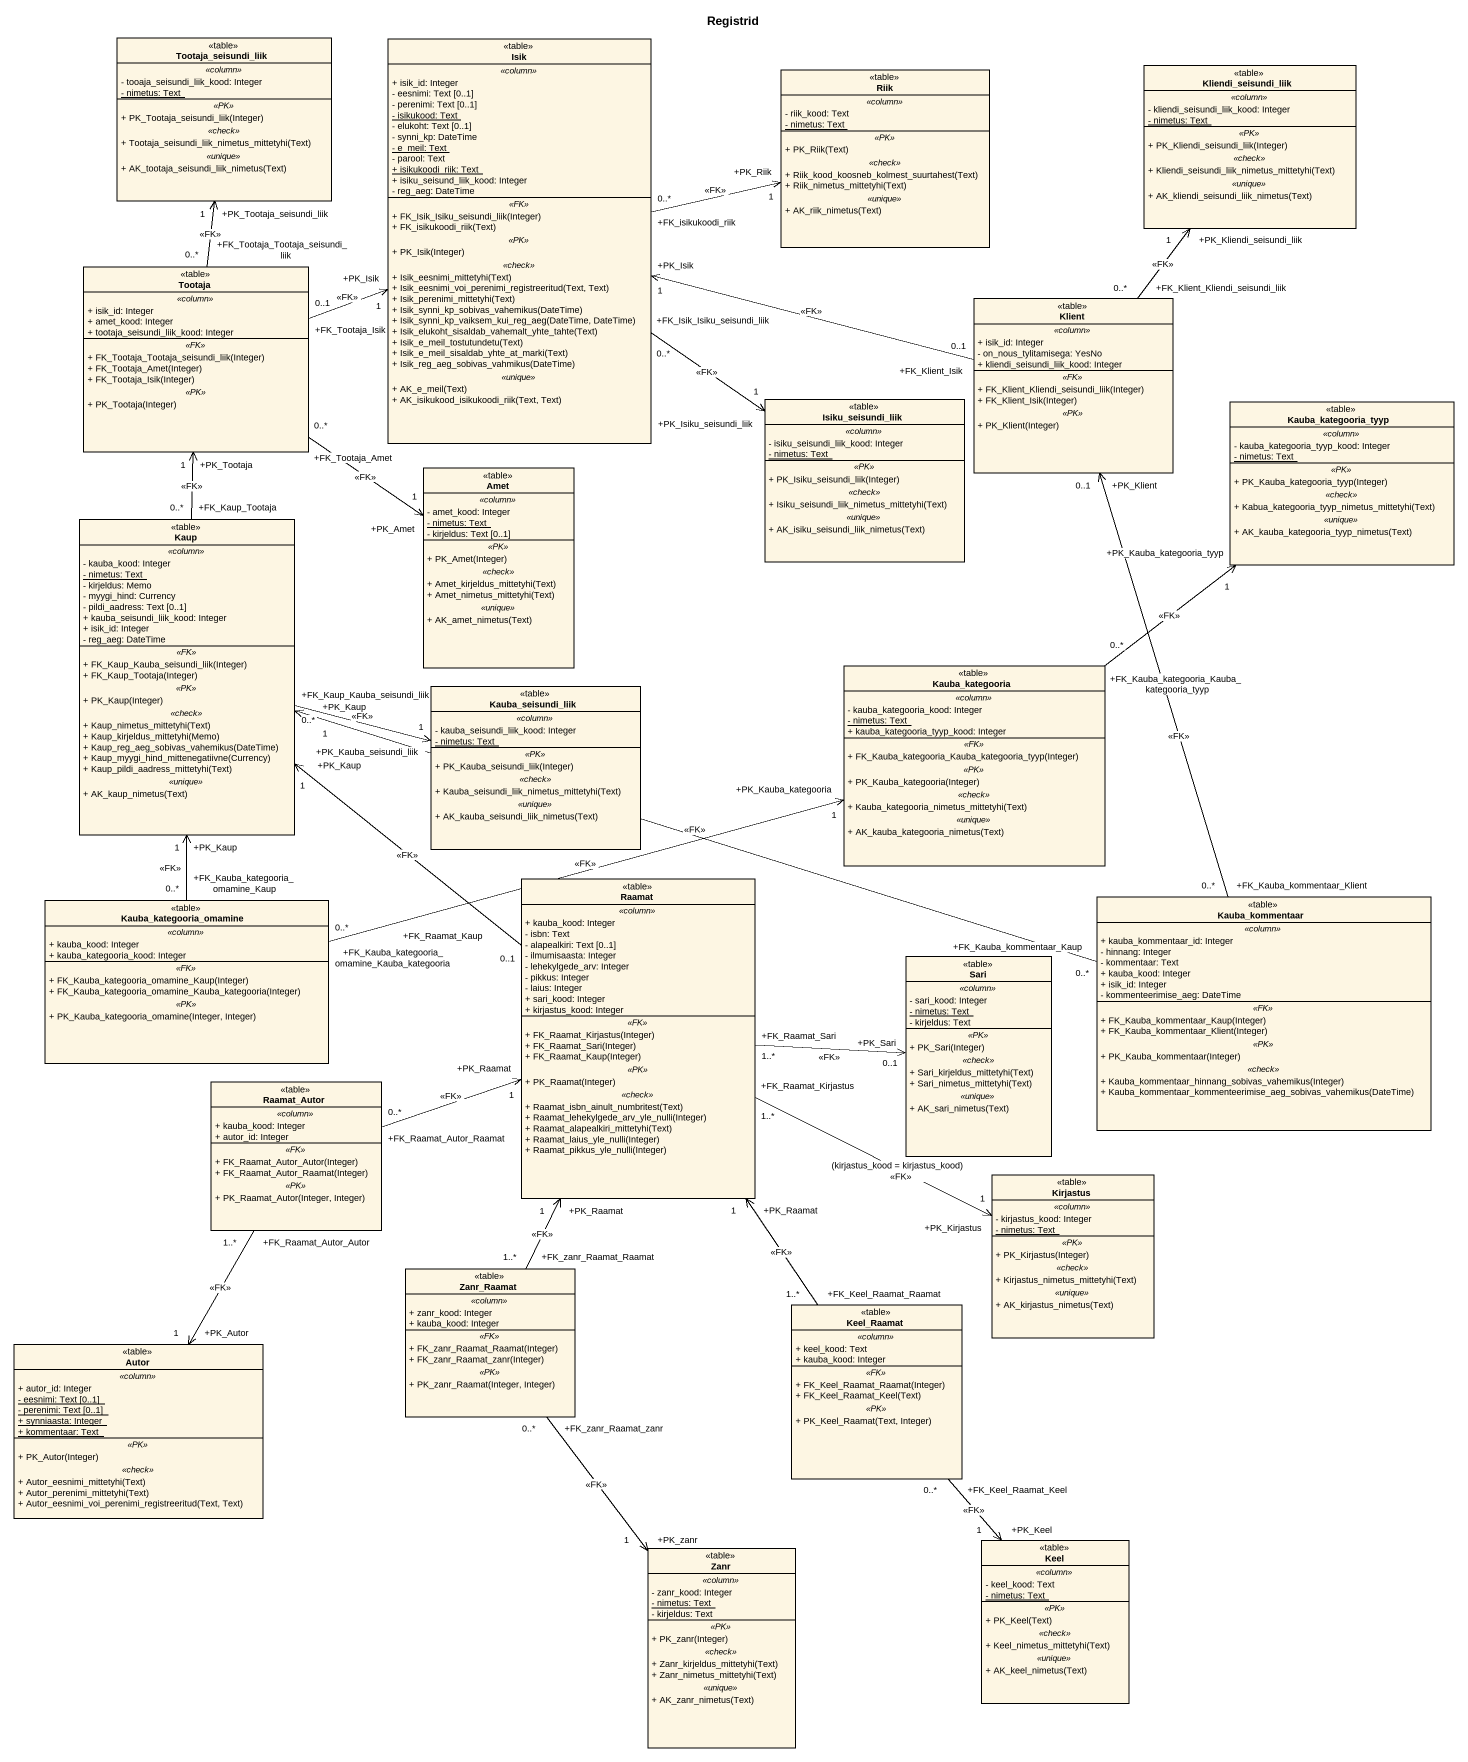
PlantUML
@startuml
title Registrid
hide circle
hide empty members
skinparam classAttributeIconSize 0
class Tootaja_seisundi_liik <<table>> {
  .. <<column>> ..
  - tooaja_seisundi_liik_kood: Integer
  {static} - nimetus: Text
  .. <<PK>> ..
  + PK_Tootaja_seisundi_liik(Integer)
  .. <<check>> ..
  + Tootaja_seisundi_liik_nimetus_mittetyhi(Text)
  .. <<unique>> ..
  + AK_tootaja_seisundi_liik_nimetus(Text)
}
class Isik <<table>> {
  .. <<column>> ..
  + isik_id: Integer
  - eesnimi: Text [0..1]
  - perenimi: Text [0..1]
  {static} - isikukood: Text
  - elukoht: Text [0..1]
  - synni_kp: DateTime
  {static} - e_meil: Text
  - parool: Text
  {static} + isikukoodi_riik: Text
  + isiku_seisund_liik_kood: Integer
  - reg_aeg: DateTime
  .. <<FK>> ..
  + FK_Isik_Isiku_seisundi_liik(Integer)
  + FK_isikukoodi_riik(Text)
  .. <<PK>> ..
  + PK_Isik(Integer)
  .. <<check>> ..
  + Isik_eesnimi_mittetyhi(Text)
  + Isik_eesnimi_voi_perenimi_registreeritud(Text, Text)
  + Isik_perenimi_mittetyhi(Text)
  + Isik_synni_kp_sobivas_vahemikus(DateTime)
  + Isik_synni_kp_vaiksem_kui_reg_aeg(DateTime, DateTime)
  + Isik_elukoht_sisaldab_vahemalt_yhte_tahte(Text)
  + Isik_e_meil_tostutundetu(Text)
  + Isik_e_meil_sisaldab_yhte_at_marki(Text)
  + Isik_reg_aeg_sobivas_vahmikus(DateTime)
  .. <<unique>> ..
  + AK_e_meil(Text)
  + AK_isikukood_isikukoodi_riik(Text, Text)
}
class Riik <<table>> {
  .. <<column>> ..
  - riik_kood: Text
  {static} - nimetus: Text
  .. <<PK>> ..
  + PK_Riik(Text)
  .. <<check>> ..
  + Riik_kood_koosneb_kolmest_suurtahest(Text)
  + Riik_nimetus_mittetyhi(Text)
  .. <<unique>> ..
  + AK_riik_nimetus(Text)
}
class Kliendi_seisundi_liik <<table>> {
  .. <<column>> ..
  - kliendi_seisundi_liik_kood: Integer
  {static} - nimetus: Text
  .. <<PK>> ..
  + PK_Kliendi_seisundi_liik(Integer)
  .. <<check>> ..
  + Kliendi_seisundi_liik_nimetus_mittetyhi(Text)
  .. <<unique>> ..
  + AK_kliendi_seisundi_liik_nimetus(Text)
}
class Tootaja <<table>> {
  .. <<column>> ..
  + isik_id: Integer
  + amet_kood: Integer
  + tootaja_seisundi_liik_kood: Integer
  .. <<FK>> ..
  + FK_Tootaja_Tootaja_seisundi_liik(Integer)
  + FK_Tootaja_Amet(Integer)
  + FK_Tootaja_Isik(Integer)
  .. <<PK>> ..
  + PK_Tootaja(Integer)
}
class Klient <<table>> {
  .. <<column>> ..
  + isik_id: Integer
  - on_nous_tylitamisega: YesNo
  + kliendi_seisundi_liik_kood: Integer
  .. <<FK>> ..
  + FK_Klient_Kliendi_seisundi_liik(Integer)
  + FK_Klient_Isik(Integer)
  .. <<PK>> ..
  + PK_Klient(Integer)
}
class Isiku_seisundi_liik <<table>> {
  .. <<column>> ..
  - isiku_seisundi_liik_kood: Integer
  {static} - nimetus: Text
  .. <<PK>> ..
  + PK_Isiku_seisundi_liik(Integer)
  .. <<check>> ..
  + Isiku_seisundi_liik_nimetus_mittetyhi(Text)
  .. <<unique>> ..
  + AK_isiku_seisundi_liik_nimetus(Text)
}
class Kauba_kategooria_tyyp <<table>> {
  .. <<column>> ..
  - kauba_kategooria_tyyp_kood: Integer
  {static} - nimetus: Text
  .. <<PK>> ..
  + PK_Kauba_kategooria_tyyp(Integer)
  .. <<check>> ..
  + Kabua_kategooria_tyyp_nimetus_mittetyhi(Text)
  .. <<unique>> ..
  + AK_kauba_kategooria_tyyp_nimetus(Text)
}
class Amet <<table>> {
  .. <<column>> ..
  - amet_kood: Integer
  {static} - nimetus: Text
  - kirjeldus: Text [0..1]
  .. <<PK>> ..
  + PK_Amet(Integer)
  .. <<check>> ..
  + Amet_kirjeldus_mittetyhi(Text)
  + Amet_nimetus_mittetyhi(Text)
  .. <<unique>> ..
  + AK_amet_nimetus(Text)
}
class Kaup <<table>> {
  .. <<column>> ..
  - kauba_kood: Integer
  {static} - nimetus: Text
  - kirjeldus: Memo
  - myygi_hind: Currency
  - pildi_aadress: Text [0..1]
  + kauba_seisundi_liik_kood: Integer
  + isik_id: Integer
  - reg_aeg: DateTime
  .. <<FK>> ..
  + FK_Kaup_Kauba_seisundi_liik(Integer)
  + FK_Kaup_Tootaja(Integer)
  .. <<PK>> ..
  + PK_Kaup(Integer)
  .. <<check>> ..
  + Kaup_nimetus_mittetyhi(Text)
  + Kaup_kirjeldus_mittetyhi(Memo)
  + Kaup_reg_aeg_sobivas_vahemikus(DateTime)
  + Kaup_myygi_hind_mittenegatiivne(Currency)
  + Kaup_pildi_aadress_mittetyhi(Text)
  .. <<unique>> ..
  + AK_kaup_nimetus(Text)
}
class Kauba_kategooria <<table>> {
  .. <<column>> ..
  - kauba_kategooria_kood: Integer
  {static} - nimetus: Text
  + kauba_kategooria_tyyp_kood: Integer
  .. <<FK>> ..
  + FK_Kauba_kategooria_Kauba_kategooria_tyyp(Integer)
  .. <<PK>> ..
  + PK_Kauba_kategooria(Integer)
  .. <<check>> ..
  + Kauba_kategooria_nimetus_mittetyhi(Text)
  .. <<unique>> ..
  + AK_kauba_kategooria_nimetus(Text)
}
class Kauba_seisundi_liik <<table>> {
  .. <<column>> ..
  - kauba_seisundi_liik_kood: Integer
  {static} - nimetus: Text
  .. <<PK>> ..
  + PK_Kauba_seisundi_liik(Integer)
  .. <<check>> ..
  + Kauba_seisundi_liik_nimetus_mittetyhi(Text)
  .. <<unique>> ..
  + AK_kauba_seisundi_liik_nimetus(Text)
}
class Kauba_kategooria_omamine <<table>> {
  .. <<column>> ..
  + kauba_kood: Integer
  + kauba_kategooria_kood: Integer
  .. <<FK>> ..
  + FK_Kauba_kategooria_omamine_Kaup(Integer)
  + FK_Kauba_kategooria_omamine_Kauba_kategooria(Integer)
  .. <<PK>> ..
  + PK_Kauba_kategooria_omamine(Integer, Integer)
}
class Raamat <<table>> {
  .. <<column>> ..
  + kauba_kood: Integer
  - isbn: Text
  - alapealkiri: Text [0..1]
  - ilmumisaasta: Integer
  - lehekylgede_arv: Integer
  - pikkus: Integer
  - laius: Integer
  + sari_kood: Integer
  + kirjastus_kood: Integer
  .. <<FK>> ..
  + FK_Raamat_Kirjastus(Integer)
  + FK_Raamat_Sari(Integer)
  + FK_Raamat_Kaup(Integer)
  .. <<PK>> ..
  + PK_Raamat(Integer)
  .. <<check>> ..
  + Raamat_isbn_ainult_numbritest(Text)
  + Raamat_lehekylgede_arv_yle_nulli(Integer)
  + Raamat_alapealkiri_mittetyhi(Text)
  + Raamat_laius_yle_nulli(Integer)
  + Raamat_pikkus_yle_nulli(Integer)
}
class Kauba_kommentaar <<table>> {
  .. <<column>> ..
  + kauba_kommentaar_id: Integer
  - hinnang: Integer
  - kommentaar: Text
  + kauba_kood: Integer
  + isik_id: Integer
  - kommenteerimise_aeg: DateTime
  .. <<FK>> ..
  + FK_Kauba_kommentaar_Kaup(Integer)
  + FK_Kauba_kommentaar_Klient(Integer)
  .. <<PK>> ..
  + PK_Kauba_kommentaar(Integer)
  .. <<check>> ..
  + Kauba_kommentaar_hinnang_sobivas_vahemikus(Integer)
  + Kauba_kommentaar_kommenteerimise_aeg_sobivas_vahemikus(DateTime)
}
class Sari <<table>> {
  .. <<column>> ..
  - sari_kood: Integer
  {static} - nimetus: Text
  - kirjeldus: Text
  .. <<PK>> ..
  + PK_Sari(Integer)
  .. <<check>> ..
  + Sari_kirjeldus_mittetyhi(Text)
  + Sari_nimetus_mittetyhi(Text)
  .. <<unique>> ..
  + AK_sari_nimetus(Text)
}
class Raamat_Autor <<table>> {
  .. <<column>> ..
  + kauba_kood: Integer
  + autor_id: Integer
  .. <<FK>> ..
  + FK_Raamat_Autor_Autor(Integer)
  + FK_Raamat_Autor_Raamat(Integer)
  .. <<PK>> ..
  + PK_Raamat_Autor(Integer, Integer)
}
class Kirjastus <<table>> {
  .. <<column>> ..
  - kirjastus_kood: Integer
  {static} - nimetus: Text
  .. <<PK>> ..
  + PK_Kirjastus(Integer)
  .. <<check>> ..
  + Kirjastus_nimetus_mittetyhi(Text)
  .. <<unique>> ..
  + AK_kirjastus_nimetus(Text)
}
class Zanr_Raamat <<table>> {
  .. <<column>> ..
  + zanr_kood: Integer
  + kauba_kood: Integer
  .. <<FK>> ..
  + FK_zanr_Raamat_Raamat(Integer)
  + FK_zanr_Raamat_zanr(Integer)
  .. <<PK>> ..
  + PK_zanr_Raamat(Integer, Integer)
}
class Keel_Raamat <<table>> {
  .. <<column>> ..
  + keel_kood: Text
  + kauba_kood: Integer
  .. <<FK>> ..
  + FK_Keel_Raamat_Raamat(Integer)
  + FK_Keel_Raamat_Keel(Text)
  .. <<PK>> ..
  + PK_Keel_Raamat(Text, Integer)
}
class Autor <<table>> {
  .. <<column>> ..
  + autor_id: Integer
  {static} - eesnimi: Text [0..1]
  {static} - perenimi: Text [0..1]
  {static} + synniaasta: Integer
  {static} + kommentaar: Text
  .. <<PK>> ..
  + PK_Autor(Integer)
  .. <<check>> ..
  + Autor_eesnimi_mittetyhi(Text)
  + Autor_perenimi_mittetyhi(Text)
  + Autor_eesnimi_voi_perenimi_registreeritud(Text, Text)
}
class Zanr <<table>> {
  .. <<column>> ..
  - zanr_kood: Integer
  {static} - nimetus: Text
  - kirjeldus: Text
  .. <<PK>> ..
  + PK_zanr(Integer)
  .. <<check>> ..
  + Zanr_kirjeldus_mittetyhi(Text)
  + Zanr_nimetus_mittetyhi(Text)
  .. <<unique>> ..
  + AK_zanr_nimetus(Text)
}
class Keel <<table>> {
  .. <<column>> ..
  - keel_kood: Text
  {static} - nimetus: Text
  .. <<PK>> ..
  + PK_Keel(Text)
  .. <<check>> ..
  + Keel_nimetus_mittetyhi(Text)
  .. <<unique>> ..
  + AK_keel_nimetus(Text)
}
Isik "+FK_isikukoodi_riik\n0..*" -right-> "+PK_Riik\n1" Riik : <<FK>>
Isik "+FK_Isik_Isiku_seisundi_liik\n0..*" --> "+PK_Isiku_seisundi_liik\n1" Isiku_seisundi_liik : <<FK>>
Tootaja "+FK_Tootaja_Tootaja_seisundi_liik\n0..*" -up-> "+PK_Tootaja_seisundi_liik\n1" Tootaja_seisundi_liik : <<FK>>
Tootaja "+FK_Tootaja_Isik\n0..1" -right-> "+PK_Isik\n1" Isik : <<FK>>
Tootaja "+FK_Tootaja_Amet\n0..*" --> "+PK_Amet\n1" Amet : <<FK>>
Klient "+FK_Klient_Isik\n0..1" -left-> "+PK_Isik\n1" Isik : <<FK>>
Klient "+FK_Klient_Kliendi_seisundi_liik\n0..*" -up-> "+PK_Kliendi_seisundi_liik\n1" Kliendi_seisundi_liik : <<FK>>
Kaup "+FK_Kaup_Tootaja\n0..*" -up-> "+PK_Tootaja\n1" Tootaja : <<FK>>
Kaup "+FK_Kaup_Kauba_seisundi_liik\n0..*" -right-> "+PK_Kauba_seisundi_liik\n1" Kauba_seisundi_liik : <<FK>>
Kauba_kategooria "+FK_Kauba_kategooria_Kauba_kategooria_tyyp\n0..*" -up-> "+PK_Kauba_kategooria_tyyp\n1" Kauba_kategooria_tyyp : <<FK>>
Kauba_kategooria_omamine "+FK_Kauba_kategooria_omamine_Kaup\n0..*" -up-> "+PK_Kaup\n1" Kaup : <<FK>>
Kauba_kategooria_omamine "+FK_Kauba_kategooria_omamine_Kauba_kategooria\n0..*" -right-> "+PK_Kauba_kategooria\n1" Kauba_kategooria : <<FK>>
Raamat "+FK_Raamat_Kaup\n0..1" -up-> "+PK_Kaup\n1" Kaup : <<FK>>
Raamat "+FK_Raamat_Sari\n1..*" -right-> "+PK_Sari\n0..1" Sari : <<FK>>
Raamat "+FK_Raamat_Kirjastus\n1..*" -right-> "+PK_Kirjastus\n1" Kirjastus : (kirjastus_kood = kirjastus_kood)\n<<FK>>
Kauba_kommentaar "+FK_Kauba_kommentaar_Klient\n0..*" -up-> "+PK_Klient\n0..1" Klient : <<FK>>
Kauba_kommentaar "+FK_Kauba_kommentaar_Kaup\n0..*" -left-> "+PK_Kaup\n1" Kaup : <<FK>>
Raamat_Autor "+FK_Raamat_Autor_Raamat\n0..*" -right-> "+PK_Raamat\n1" Raamat : <<FK>>
Raamat_Autor "+FK_Raamat_Autor_Autor\n1..*" --> "+PK_Autor\n1" Autor : <<FK>>
Zanr_Raamat "+FK_zanr_Raamat_Raamat\n1..*" -up-> "+PK_Raamat\n1" Raamat : <<FK>>
Zanr_Raamat "+FK_zanr_Raamat_zanr\n0..*" --> "+PK_zanr\n1" Zanr : <<FK>>
Keel_Raamat "+FK_Keel_Raamat_Raamat\n1..*" -up-> "+PK_Raamat\n1" Raamat : <<FK>>
Keel_Raamat "+FK_Keel_Raamat_Keel\n0..*" --> "+PK_Keel\n1" Keel : <<FK>>
@enduml
